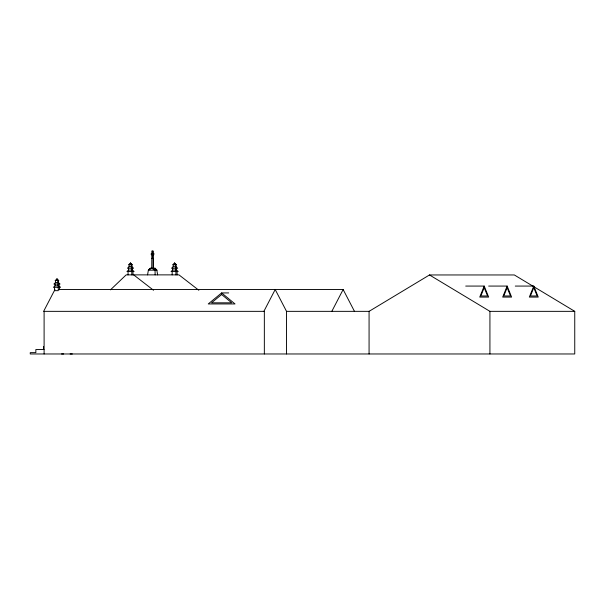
<?xml version="1.0" encoding="UTF-8"?>
<svg xmlns="http://www.w3.org/2000/svg" width="605" height="605" viewBox="0 0 605 605"><rect width="100%" height="100%" fill="white"/><g stroke="black" fill="none" stroke-linecap="round" stroke-linejoin="round"><path stroke-width="0.91" d="M147.559 274.874L148.369 270.178L150.191 268.227L155.016 268.227L155.13 274.874M484.204 286.074L479.75 297.085L488.658 297.085L484.204 286.074L465.706 286.074M507.149 286.074L502.695 297.085L511.603 297.085L507.149 286.074L488.643 286.074M533.784 286.074L529.33 297.085L538.238 297.085L533.784 286.074L515.286 286.074M54.957 289.53L43.628 311.348L264.347 311.348L264.347 353.97M263.878 311.348L275.199 289.53L286.52 311.348L286.52 353.97M331.82 311.348L343.141 289.53L58.738 289.53M56.008 280.501L56.825 278.852L58.844 280.501L55.108 280.501L57.135 279.192M129.546 264.703L130.453 263.062M173.658 264.703L174.565 263.062M157.648 274.874L156.839 270.178L148.369 270.178L150.335 268.227M110.458 289.855L126.173 274.874L178.967 274.874L198.833 290.264M55.531 282.55L53.89 284.032L60.061 284.032L58.42 282.55L55.531 282.55L55.531 280.501M129.069 266.752L127.428 268.242L133.599 268.242L131.958 266.752L129.069 266.752L129.069 264.703M173.181 266.752L171.54 268.242L177.711 268.242L176.07 266.752L173.181 266.752L173.181 264.703M55.025 285.87L53.384 287.322L60.576 287.322L58.935 285.87L55.025 285.87L55.025 284.032M128.555 270.08L126.921 271.524L134.106 271.524L132.465 270.08L128.555 270.08L128.555 268.242M172.675 270.08L171.034 271.524L178.218 271.524L176.584 270.08L172.675 270.08L172.675 268.242M221.634 292.926L208.241 303.944L235.027 303.944L221.634 292.926L228.713 292.926M130.355 263.402L128.646 264.703L132.382 264.703L130.355 263.062L130.672 263.402M174.467 263.402L172.758 264.703L176.494 264.703L174.467 263.062L174.785 263.402M44.006 349.539L35.854 349.539L35.854 352.639L30.25 352.639L30.25 353.97L574.75 353.97L574.75 311.348L514.326 274.957L429.497 274.957L369.073 311.348L369.073 353.97M148.369 270.178L151.802 268.227L154.721 270.178L153.738 268.227M61.536 353.97L63.646 353.963M151.726 258.403L153.473 258.403L153.473 268.227M286.49 311.348L369.284 311.348M429.497 274.957L489.929 311.348L574.75 311.348M70.112 353.963L72.328 353.97M155.462 269.399L156.839 270.178L155.016 268.227M133.675 274.874L153.534 290.264M154.872 268.227L156.839 270.178M175.594 264.703L174.686 263.062M131.482 264.703L130.574 263.062M57.944 280.501L57.036 278.852M176.509 271.524L175.639 270.08L175.639 268.242M132.397 271.524L131.527 270.08L131.527 268.242M58.859 287.322L57.989 285.87L57.989 284.032M176.236 268.242L175.367 266.752L175.367 264.703M132.124 268.242L131.255 266.752L131.255 264.703M58.587 284.032L57.717 282.55L57.717 280.501M343.141 289.53L354.469 311.348M489.929 311.348L489.929 353.97M177.091 271.524L177.091 274.874M176.584 268.242L176.584 270.08M176.07 264.703L176.07 266.752M175.911 271.524L175.911 274.874M172.16 271.524L172.16 274.874M153.178 253.608L153.178 251.03L151.825 251.03L151.825 253.608M153.178 254.72L153.178 258.403M153.035 258.403L153.035 268.227M152.762 251.03L152.762 253.608M152.762 254.72L152.762 258.403M152.165 253.608L152.165 254.72M151.825 254.72L151.726 268.227M132.979 271.524L132.979 274.874M132.465 268.242L132.465 270.08M131.958 264.703L131.958 266.752M131.799 271.524L131.799 274.874M128.048 271.524L128.048 274.874M59.441 287.322L59.441 289.833M58.935 284.032L58.935 285.87M58.42 280.501L58.42 284.032M58.262 287.322L58.262 290.665L54.511 290.665L54.511 287.322M44.105 311.348L44.105 353.97M43.454 346.438L43.454 349.539M484.204 287.655L480.846 295.966L487.57 295.966L484.204 287.655M507.149 287.655L503.783 295.966L510.507 295.966L507.149 287.655M533.784 287.655L530.426 295.966L537.149 295.966L533.784 287.655M221.634 294.514L211.531 302.818L231.738 302.818L221.634 294.514M153.806 253.608L151.227 253.608L151.227 254.72L153.806 254.72L153.806 253.608"/></g></svg>
